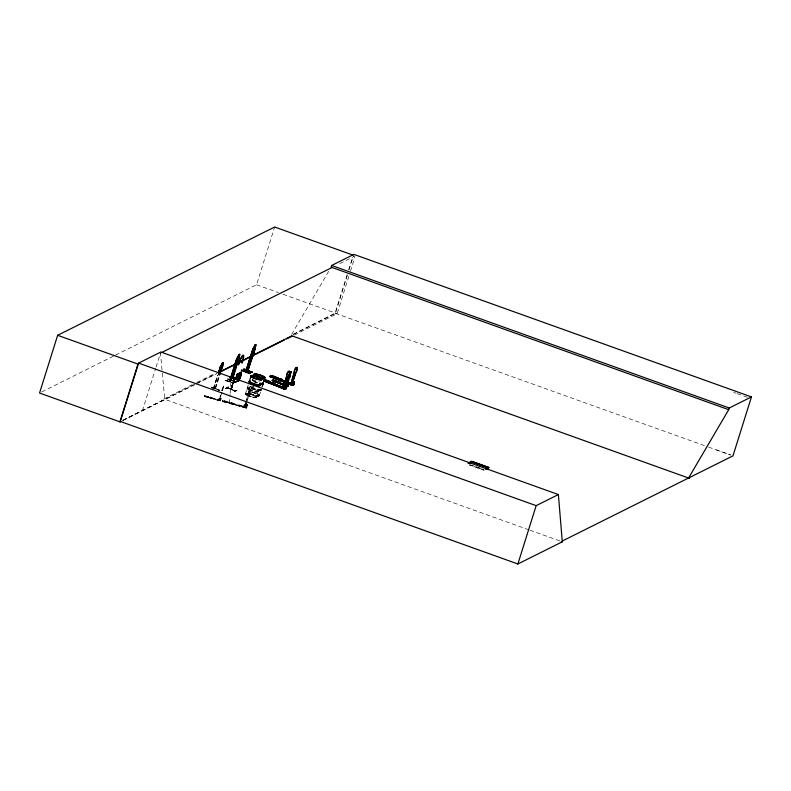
<?xml version="1.0" encoding="UTF-8"?>
<svg xmlns="http://www.w3.org/2000/svg" width="791" height="791" viewBox="0 0 791 791"><rect width="100%" height="100%" fill="white"/><g stroke="black" fill="none" stroke-linecap="round" stroke-linejoin="round"><path stroke-width="0.59" stroke-dasharray="3.96 2.97" d="M261.277 389.548L261.109 390.2M246.406 404.666C245.655 404.537 245.072 404.972 247.801 405.061M250.233 386.176L249.956 386.809M249.966 386.661L248.275 392.484M220.145 398.545L220.996 398.605L220.462 400.286L204.197 395.866L205.976 395.945L206.313 396.894L205.976 395.945M220.135 398.713L220.027 398.357M220.313 398.506L220.491 399.05L218.88 398.615L218.929 400.315L220.669 394.927M226.513 401.156L227.047 402.599L226.513 401.156L228.915 401.808L229.459 403.242L230.082 394.64M230.161 393.453L231.14 378.039M218.88 398.615L220.442 398.674M245.961 404.498C245.724 404.834 247.751 405.21 247.405 404.893M246.733 405.219L246.97 404.547L246.901 405.091M246.802 405.259L247.029 404.735M246.1 404.636L246.535 405.16L247.019 404.567M221.233 398.99L220.185 398.476M238.694 380.728L234.878 382.706L234.887 381.638M237.992 380.422L235.402 381.638L234.878 382.706M246.169 404.784L246.99 404.725M220.827 399.03L220.6 398.901M223.635 386.196L222.518 391.189M220.106 398.446L221.262 398.872M258.578 396.182L252.369 394.689L256.383 396.696M247.296 405.18L247 404.26L246.406 407.128L247 404.26M245.952 406.989L246.574 405.239L244.172 404.596L243.836 405.882L246.248 406.534L246.782 407.494L222.459 400.75M224.901 400.73L225.445 402.164L224.901 400.73L222.498 400.078L222.449 401.027M246.713 408.037L222.993 401.67M222.755 401.541L246.703 408.324L222.914 401.294M222.983 401.947L222.498 400.078M246.169 407.405L222.33 400.553M204.375 395.846L220.57 400.493L220.818 399.682L220.511 401.037L204.533 396.509L220.521 400.869M204.582 396.42L220.432 400.889L220.145 399.999M246.031 404.389L245.863 404.873M247.751 405.2L245.902 404.646M235.234 381.865L234.531 382.488L235.085 381.618M219.512 399.949L219.166 399.089L219.69 399.88M221.895 392.376L219.512 399.692L219.305 399.129M222.746 389.647L222.538 390.645M223.695 386.68L223.685 385.949L223.26 386.413M244.577 405.783L245.2 406.9M246.367 405.121L246.416 404.438M236.163 382.122L227.581 379.156L236.262 382.093M249.501 396.143L253.674 397.448L256.6 397.122M210.989 387.481L219.641 390.517L210.94 387.57L211.098 387.086L219.661 390.151L211.108 387.096M249.481 396.192L246.1 394.719L245.526 393.483M221.727 390.675L223.754 386.077M221.846 390.705L223.171 386.661M229.914 381.776C231.358 380.866 228.698 380.57 230.132 381.163L231.931 380.263M246.94 401.017L245.151 406.505L244.726 405.743L246.09 401.225M246.426 400.098L248.127 394.462A3.085 0.623 -75 0 1 249.402 390.378A3.085 0.623 -75 0 1 250.005 391.446A3.085 0.623 -75 0 1 248.73 395.53L247.296 399.92M244.903 405.793L245.586 403.539M245.932 402.411L248.305 394.511A3.085 0.623 -75 0 1 249.59 390.428A3.085 0.623 -75 0 1 250.183 391.496A3.085 0.623 -75 0 1 248.908 395.579L246.762 402.164M142.37 410.845L155.708 368.299M156.074 367.133L160.464 353.112L162.036 370.119M207.054 396.232L207.38 397.181L207.054 396.232L208.666 396.667L208.992 397.616L208.666 396.667M210.09 397.052L210.426 398.011L210.09 397.052L211.701 397.497L212.028 398.446L211.701 397.497M210.535 397.25C211.869 398.555 211.968 397.468 211.177 397.537M213.204 389.053L217.545 375.191M213.402 388.945L217.752 375.092M213.857 388.005L217.841 375.3M213.699 389.053L218.049 375.191M215.014 388.579L215.636 388.332M215.211 388.005L219.186 375.31M215.053 389.053L219.849 374.262M215.706 388.005L219.69 375.31M225.138 380.372L233.81 383.299L225.138 380.372L225.415 379.828L233.958 382.884L233.81 383.368L225.138 380.352M220.205 400.019L220.729 398.338M220.323 400.246L220.867 398.367M115.555 355.11L256.551 284.76L274.645 227.017M227.581 379.156L227.729 378.671L236.123 382.211M225.771 388.43C233.335 384.317 222.004 390.062 225.86 388.065M226.799 387.926L235.728 390.794L227.175 387.432L235.599 390.853M231.674 380.639L229.35 381.766L230.497 378.306M229.884 380.827L229.35 381.727M227.66 387.076L228.174 386.918M230.705 378.207L229.687 381.895L232.04 380.797L232.257 379.937M229.776 381.885L231.002 378.306M231.634 380.639L231.832 379.779L231.832 380.857M234.195 378.355L230.774 389.35L234.037 378.434M230.636 389.261L234.423 378.395M235.016 378.602L231.368 389.558L234.779 378.721M231.387 389.548L235.056 378.662M234.611 382.518L235.105 381.529L235.204 382.429M237.102 390.497L234.789 391.664C233.305 391.15 237.241 389.231 237.102 390.477M231.051 402.382L231.595 403.815L231.051 402.382L233.464 403.024L234.007 404.468L233.464 403.024M235.352 390.902L226.671 387.976L235.234 391.001M231.605 402.955L233.553 403.588M245.418 393.908L248.245 384.851M244.221 404.685L243.697 406.099L244.33 407.236L244.755 405.645L245.428 406.772M247.207 404.31L246.416 406.841L222.231 400.671M246.406 407.128L247.405 404.666M256.413 397.22L259.003 389.053M259.27 395.787L261.07 390.25M347.17 274.645L335.087 313.206L293.194 334.375M348.633 269.968L352.657 257.115M293.154 334.405L335.414 313.325L347.605 274.418M349.078 269.701L353.884 254.376M294.242 335.068L337.154 313.651L348.969 275.95M350.453 271.234L354.882 257.095M484.191 469.735L484.043 470.22L469.231 464.91M219.631 399.722L222.014 392.405M245.329 406.554L246.406 403.262M252.042 380.066L252.27 379.7A5.774 1.137 17.4 0 0 257.767 382.547M291.602 334.435L328.67 271.353M204.602 396.657L204.375 395.51M222.894 401.818L222.4 400.384M246.228 406.97L246.743 407.879L247.158 406.287L244.755 405.793M245.517 393.473L252.438 394.62M252.26 379.789L252.27 379.759A5.853 1.157 17.4 0 1 252.823 379.67M225.712 388.351L228.045 387.165M220.847 399.742L219.374 399.228M233.563 403.38L231.674 402.718M122.842 420.456L164.736 399.287L162.155 371.335M41.755 391.931L114.448 355.653M339.804 263.63L355.248 255.918M192.312 384.723L163.806 398.951L528.803 529.802M196.692 382.537L214.232 373.787M122.427 420.397L196.534 383.417M197.631 382.874L216.269 373.57M123.337 420.347L195.199 384.485M196.297 383.942L217.209 373.51M230.665 379.571L231.18 379.314M229.835 381.054L231.634 380.155M234.739 381.786L236.756 380.787M234.581 382.607L238.398 380.619M234.314 391.496L236.717 390.309M258.608 396.192C262.493 392.949 238.931 389.241 252.319 394.867M247.069 393.335L248.216 393.483M204.256 395.807L220.343 400.058M211.059 397.606L210.535 397.359M256.551 284.76L278.432 292.601M283.03 294.252L337.154 313.651M335.414 313.325L707.401 446.688M708.568 447.103L730.657 455.023L715.717 449.644M475.777 466.611L480.384 468.262M481.541 468.677L483.697 469.983L467.55 464.198M470.516 464.841L483.054 469.33M529.96 530.217L561.373 541.479M733.662 392.385L735.966 393.216M737.113 393.621L747.475 397.359M258.657 394.768L259.23 395.243M243.836 405.882L244.379 406.851M228.915 401.808L229.548 402.945M220.57 400.493L218.632 399.415L218.959 400.058M231.269 378.622A1.157 1.107 63.5 0 1 229.054 378.741M231.417 379.146A1.157 1.107 63.5 0 1 229.667 378.77M260.239 389.637A5.774 1.137 17.4 0 1 257.767 390.576A5.774 1.137 17.4 0 1 250.253 387.649A5.774 1.137 17.4 0 1 254.03 387.224M260.971 389.745A5.853 1.157 17.4 0 1 255.552 389.637A5.853 1.157 17.4 0 1 250.164 386.492M252.774 386.542A5.853 1.157 17.4 0 1 254.129 386.829M261.099 389.637A5.764 1.137 17.4 0 1 255.77 388.915A5.764 1.137 17.4 0 1 250.46 386.443M261.079 389.409A5.853 1.157 17.4 0 1 255.651 389.31A5.853 1.157 17.4 0 1 250.263 386.166M257.648 382.933A5.853 1.157 17.4 0 1 252.25 380.412M252.121 380.52A5.764 1.137 17.4 0 1 257.461 381.242M258.884 381.707A5.764 1.137 17.4 0 1 260.209 382.231M252.161 380.115A5.853 1.157 17.4 0 1 253.614 380.016M253.506 381.203A5.774 1.137 17.4 0 1 257.698 382.587M254.712 382.28A5.853 1.157 17.4 0 1 256.165 382.755M254.821 381.944A5.853 1.157 17.4 0 1 256.264 382.429M258.123 391.822L258.113 391.852A5.853 1.157 17.4 0 1 248.74 389.518A5.853 1.157 17.4 0 1 251.271 388.252A5.853 1.157 17.4 0 1 258.113 391.792L258.113 391.802M249.867 393.789A5.774 1.137 17.4 0 0 259.112 396.034A5.774 1.137 17.4 0 0 252.369 392.544A5.774 1.137 17.4 0 0 249.867 393.789M249.986 393.443A5.764 1.137 17.4 0 0 259.211 395.678A5.764 1.137 17.4 0 0 252.477 392.198A5.764 1.137 17.4 0 0 249.986 393.443M249.926 393.582A5.784 1.147 17.4 0 0 259.181 395.826A5.784 1.147 17.4 0 0 252.428 392.336A5.784 1.147 17.4 0 0 249.926 393.582M248.671 389.894A5.774 1.137 17.4 0 0 257.915 392.138A5.774 1.137 17.4 0 0 251.172 388.648A5.774 1.137 17.4 0 0 248.671 389.894M247 395.243A5.774 1.137 17.4 0 0 256.244 397.487A5.774 1.137 17.4 0 0 249.501 393.997A5.774 1.137 17.4 0 0 247 395.243M247.128 394.867A5.764 1.137 17.4 0 0 256.353 397.112A5.764 1.137 17.4 0 0 249.62 393.631A5.764 1.137 17.4 0 0 247.128 394.867M247.128 394.877A5.755 1.137 17.4 0 0 256.333 397.112A5.755 1.137 17.4 0 0 249.62 393.641A5.755 1.137 17.4 0 0 247.128 394.877M249.007 388.826A5.774 1.137 17.4 0 0 258.252 391.07A5.774 1.137 17.4 0 0 251.508 387.58A5.774 1.137 17.4 0 0 249.007 388.826M248.839 389.192A5.853 1.157 17.4 0 0 258.212 391.466A5.853 1.157 17.4 0 0 251.37 387.926A5.853 1.157 17.4 0 0 248.839 389.192"/><path stroke-width="1.19" d="M284.958 386.077L284.978 385.425L285.086 386.176M292.986 381.895L292.245 382.3L292.621 381.677M292.373 381.796L292.492 382.32L295.903 372.156A3.085 1.088 -68.2 0 0 296.902 370.05M287.173 384.07L288.428 384.95L287.954 386.206M237.003 374.776C238.783 376.14 242.105 370.534 241.057 373.253M237.587 374.796L237.498 373.925L235.748 379.314M237.616 374.736L237.854 373.975M278.333 382.29L279.253 382.419M235.54 365.64C236.954 365.541 233.82 365.333 235.906 362.416M235.491 365.739L235.807 362.387M239.307 357.68L239.624 354.328L239.347 357.641L238.704 357.651L232.554 377.287M251.667 354.239C255.76 344.214 254.346 354.2 250.905 360.775L250.035 361.131L250.539 357.839M250.124 361.161L250.44 357.809M251.696 354.773L251.983 352.549M251.667 355.901L251.953 352.588M254.257 349.751L253.842 353.073M252.458 355.505C254.672 354.17 257.016 338.696 255.097 348.03M218.82 374.133L219.245 370.821M218.909 374.163L219.216 370.86M222.528 366.164L223.022 362.743L222.686 366.095L222.083 366.065L220.274 371.839M237.34 358.471L231.368 377.159M233.068 377.732L232.267 377.94L233.246 376.328L233.068 377.732L239.228 357.492M253.506 348.673L245.863 372.047L246.357 371.088M255.394 347.674L247.583 370.9L248.216 370.949L248.137 369.951M285.828 386.216L286.223 385.978M219.582 373.738L222.726 366.045M285.581 385.751L284.908 386.107L284.987 385.415M287.637 384.189L288.102 384.663L287.39 384.317M287.509 384.357L288.102 384.663M293.629 382.765L293.768 382.112L292.67 382.389M285.749 386.492L285.403 385.682M294.054 381.915L293.263 384.446L294.054 381.915L293.501 382.498M291.068 371.948L290.317 374.499A2.057 0.702 -68.4 0 1 289.536 377.505L287.163 384.999L286.253 385.108L288.408 377.712A2.057 0.702 -68.4 0 1 289.526 374.657L289.635 374.697A2.057 0.702 -68.4 0 0 288.527 377.762L286.253 385.108M237.191 374.578L237.518 373.827L235.589 379.393M237.626 374.262L241.057 372.146M232.346 377.228L232.831 377.406M284.651 385.731L285.136 385.613M292.512 384.466L293.303 381.934L293.481 382.429M287.36 385.069L285.749 384.594L287.331 385.168L286.767 386.433L272.144 380.649L273.567 379.977C277.384 380.659 271.748 381.272 275.05 380.56M286.233 388.767L286.708 386.908L286.184 388.144L284.622 388.411L285.027 387.125L282.644 386.344L282.179 387.847M287.944 384.317L287.4 385.899L287.845 384.297M239.218 357.542L236.183 365.313L238.2 361.299M220.748 366.965L218.771 372.887M243.757 369.308L252.428 372.294L243.757 369.308L243.905 368.833L252.428 372.314M238.931 357.878L239.584 354.427M253.466 353.261L254.218 349.849L251.953 354.022L250.915 358.689L252.606 356.009M222.32 366.292L222.983 362.851M239.278 355.07L237.092 361.349L239.179 355.03M253.09 353.448C256.155 342.602 249.106 362.387 252.586 355.06M255.355 345.192L247.583 370.86M221.955 366.48L222.587 363.455M289.536 377.505L289.654 377.544A2.057 0.702 -68.4 0 0 290.435 374.548L290.88 371.533M283.346 387.323L286.579 376.239A3.085 1.088 -68.2 0 1 287.865 372.156A3.085 1.088 -68.2 0 1 289.605 371.849A3.085 1.088 -68.2 0 1 288.32 375.933L284.582 387.106M283.514 387.392L286.747 376.298A3.085 1.088 -68.2 0 1 288.033 372.215A3.085 1.088 -68.2 0 1 289.773 371.918A3.085 1.088 -68.2 0 1 288.488 376.002L284.75 387.175M290.93 383.536L294.163 372.452A3.085 1.088 -68.2 0 1 295.844 367.864A3.085 1.088 -68.2 0 1 297.1 369.308M291.098 383.605L294.331 372.521A3.085 1.088 -68.2 0 1 295.607 368.438A3.085 1.088 -68.2 0 1 297.347 368.141A3.085 1.088 -68.2 0 1 296.071 372.225L292.324 383.398M248.216 370.949L245.882 372.037L253.031 348.732L245.566 371.948L247.88 370.791M352.944 255.088L274.645 227.017L57.644 335.295L39.55 393.028L120.163 421.929L138.593 363.109L160.81 352.025L558.377 494.563L562.302 541.815L517.878 563.983L120.311 421.445M137.802 364.7L119.866 421.959L120.637 421.563M218.267 372.887L220.58 367.113M218.474 372.779L220.284 367.004M218.563 372.986L220.363 367.192L223.022 362.743L218.959 374.044M219.849 374.262L222.291 365.966M220.056 374.153L222.568 365.907M230.863 377.149L236.647 358.679L237.29 358.62M230.705 378.207L236.855 358.57M232.505 378.019L238.912 357.552M234.314 378.088C234.66 378.533 234.106 378.454 235.214 377.337M234.976 377.258L234.67 378.217M234.907 378.306L234.759 378.731M235.886 379.502L237.567 374.143L241.354 372.245L240.355 372.877M236.044 379.423L237.438 374.865M238.506 376.2L237.577 379.097L240.375 372.788L238.407 376.16M241.314 370.514L249.986 373.53L250.134 373.045L241.571 370L249.887 373.53M238.645 379.838L238.694 380.728L238.941 379.947M240.968 375.755L239.109 378.296L239.989 375.468L240.879 375.725M241.334 374.667L238.625 381.015M245.754 371.819L253.031 348.732M254.732 348.861L247.741 370.781M247.969 371.038L255.849 344.619L252.823 348.841M250.905 360.775L253.881 353.023M251.004 376.012L249.402 381.124A5.853 1.157 17.4 0 0 255.523 384.574A5.853 1.157 17.4 0 0 259.656 384.011M262.137 386.74L262.958 384.08M266.765 380.303L264.827 380.926L266.765 380.303L264.55 379.423L264.431 380.056M268.238 380.896L266.3 381.509L268.238 380.896C275.139 382.221 263.897 383.042 270.453 381.776M270.235 376.565L270.285 375.962L272.134 375.646C279.035 376.971 267.783 377.791 274.348 376.526M272.134 375.646L271.768 376.308M272.411 382.567L270.473 383.18L272.411 382.567C279.312 383.892 268.07 384.713 274.625 383.447M284.76 384.831L273.251 380.441L273.567 379.977M275.822 377.109L273.884 377.732L275.822 377.109C282.723 378.444 271.471 379.255 278.036 377.999M276.039 380.955L274.784 381.381L276.039 380.955C279.856 381.638 274.22 382.251 277.522 381.539M278.847 382.063L277.582 382.488L278.847 382.063C282.654 382.755 277.028 383.368 280.33 382.656M279.915 378.84C278.244 378.662 283.326 380.431 279.549 379.354C286.352 379.166 272.994 379.027 279.994 378.78C286.896 380.115 275.644 380.926 282.209 379.66M282.417 387.521L282.644 386.344M284.018 387.531L284.493 386.028L283.969 387.254L286.184 388.144M284.167 389.142L284.997 387.204M285.442 385.593L285.848 384.574M286.283 385.622L284.928 388.243L286.283 385.622L285.689 388.223M285.126 388.322L285.719 385.721M289.635 374.697L290.386 372.086L291.187 371.81M286.945 384.367L286.629 385.365L288.102 386.186M287.766 385.84L288.161 384.1L287.271 385.85M289.753 384.07L290.366 382.537L289.99 383.744M290.228 382.567L292.581 383.417L292.205 384.624L293.768 384.357L294.282 383.131L293.817 384.634L293.451 385.049L272.737 376.625M292.7 384.535L293.491 382.201M331.666 265.46L331.142 267.15L728.709 409.679L729.243 407.998L751.45 396.914L353.884 254.376L331.666 265.46L729.243 407.998M471.723 461.301L471.574 461.786L488.66 467.916L488.818 467.432L471.723 461.301L468.025 463.15M471.92 462.023L472.069 461.539L488.215 467.323L488.057 467.807L471.92 462.023L469.735 463.111M517.878 563.983L536.16 505.647L558.377 494.563M751.45 396.914L732.98 455.853L562.51 540.915M222.676 363.484L220.501 369.773L221.45 368.092M255.453 345.222L253.466 350.205L254.346 349.78M222.35 363.178L220.076 367.113M239.624 354.328L237.152 358.679M253.11 348.95L255.018 344.876L252.556 353.458L254.237 350.779M251.568 354.21L253.565 350.176M253.318 353.448L254.376 351.461M221.46 369.041L219.789 371.721L222.261 363.148M238.061 360.627L236.38 363.306L238.823 354.813L239.722 354.368M238.536 380.975L240.513 377.633L238.358 379.858L238.961 376.378L240.138 374.183L240.869 373.817L241.384 374.756L241.314 372.393M688.556 478.021L728.709 409.679M284.74 384.624L273.122 380.471L284.602 384.881M272.282 380.501L287.163 386.374M286.154 388.589L263.828 380.145L286.273 388.727M264.184 380.085L286.233 388.421L285.62 388.846L264.975 380.609M269.958 376.664L272.064 376.249M263.69 380.669L284.809 388.994M291.731 385.326L292.581 383.417M292.294 385.049L293.768 384.782M270.285 375.962L293.451 384.693L272.806 376.457M252.398 376.368L251.508 376.249L252.131 376.239M254.91 375.033L254.791 374.904M260.279 379.492L259.586 379.215L260.249 378.958M260.279 379.275L259.675 379.136M263.274 378.177L262.543 377.623M260.793 379.621L259.764 379.027L260.743 379.522M263.541 377.979L262.533 377.712M290.752 371.75L290.178 372.571M272.509 380.461L273.508 380.174M270.127 376.437L291.988 385.316M284.72 388.826L263.749 380.837M284.77 389.034L263.759 380.501M291.919 385.128L269.949 376.625M222.241 363.237L223.121 362.782M161.572 352.559L332.072 267.487M254.999 344.965L255.898 344.52M239.001 357.759L238.704 357.651M220.649 371.384L234.907 364.265M237.102 363.178L291.919 335.819L689.485 478.357M221.609 371.315L234.808 364.72M237.013 363.623L251.32 356.484M253.525 355.386L284.335 340.011M286.54 338.914L292.037 336.165M250.035 361.131L250.836 360.647M237.854 374.153L237.3 373.945M233.483 376.407L232.683 376.615M237.023 374.815L239.871 373.392M248.077 369.951L248.473 370.109M246.426 371.137L245.783 371.048L246.377 371.078M246.308 371.325L248.107 370.425L246.12 371.206M468.796 463.17L472.069 461.539M486.03 468.42L488.215 467.323M485.872 468.895L488.818 467.432M485.892 469.3L488.66 467.916M254.386 374.805L255.186 374.904M262.454 377.693L263.878 377.89M259.596 379.116L261.277 379.67M287.795 384.169L288.29 384.149M272.312 380.402L286.935 386.186L288.122 385.959M293.303 381.934L293.866 381.835M285.798 385.919L286.48 385.701M284.384 388.727L286.233 388.421M279.638 382.547L278.383 382.132M254.969 375.043L255.018 374.608M263.868 378.187L262.533 377.861M262.938 377.673L263.67 377.91M260.209 379.156L260.852 379.383M221.579 369.713L219.69 373.678M238.842 354.724L236.647 358.679M138.593 363.109L536.16 505.647M57.644 335.295L138.257 364.196M263.413 377.93L264.105 378.187M286.599 385.187L288.082 385.771L285.591 385.375M272.371 380.204L284.918 385.257M273.162 376.397L290.366 383.259M272.559 376.823L278.333 379.126M280.587 380.026L293.243 385.079M271.669 376.823L292.314 385.059M270.196 376.259L292.383 385.207M284.345 386.057L286.708 386.908M282.575 387.422L264.046 379.947M264.125 380.441L283.613 388.223M263.512 380.866L284.196 389.123M251.904 376.061L251.825 375.992M241.265 372.264L241.384 374.756M229.716 377.623A1.157 1.107 63.5 0 1 231.654 377.782M229.904 377.406A1.157 1.107 63.5 0 1 230.972 377.791M255.374 376.229A5.764 1.137 17.4 0 1 257.411 374.875A5.764 1.137 17.4 0 1 264.767 378.316A5.764 1.137 17.4 0 1 256.521 376.763M262.226 383.269A5.764 1.137 17.4 0 1 260.19 384.288M262.968 383.368A5.853 1.157 17.4 0 1 260.348 383.942M263.077 383.042A5.853 1.157 17.4 0 1 260.447 383.615M263.116 382.656A5.774 1.137 17.4 0 1 260.526 383.22M260.11 384.792A5.853 1.157 17.4 0 1 254.692 384.693A5.853 1.157 17.4 0 1 249.294 381.549M259.913 385.148A5.764 1.137 17.4 0 1 253.852 384.812A5.764 1.137 17.4 0 1 249.818 381.826M259.705 383.625A5.774 1.137 17.4 0 1 254.91 383.971A5.774 1.137 17.4 0 1 250.144 380.748M242.026 361.754L241.997 363.188L242.699 361.418A7.781 1.533 -70.3 0 0 243.035 355.11A7.781 1.533 -70.3 0 0 238.813 363.356L238.427 364.967L239.1 363.207A6.496 1.275 -70.3 0 1 242.629 356.326A6.496 1.275 -70.3 0 1 242.343 361.586L242.026 361.754M252.853 352.657L252.507 354.675C255.829 345.796 250.411 363.949 252.161 355.752L250.885 358.402L252.853 352.657M271.629 382.834L273.567 383.487L271.629 382.834M271.709 382.597L273.646 383.249L271.709 382.597M561.402 541.469L562.302 541.815L561.373 541.479M255.542 375.676A5.774 1.137 17.4 0 0 264.787 377.92A5.774 1.137 17.4 0 0 258.044 374.43A5.774 1.137 17.4 0 0 255.542 375.676A5.774 1.137 17.4 0 0 264.777 377.95A5.774 1.137 17.4 0 0 258.034 374.459A5.774 1.137 17.4 0 0 255.533 375.705M255.463 375.903A5.784 1.147 17.4 0 0 264.728 378.147A5.784 1.147 17.4 0 0 257.965 374.647A5.784 1.147 17.4 0 0 255.463 375.903M252.685 377.099A5.774 1.137 17.4 0 0 261.93 379.344A5.774 1.137 17.4 0 0 255.186 375.854A5.774 1.137 17.4 0 0 252.685 377.099M252.517 377.653A5.764 1.137 17.4 0 0 261.742 379.888A5.764 1.137 17.4 0 0 255.009 376.407A5.764 1.137 17.4 0 0 252.517 377.653M252.606 377.327A5.784 1.147 17.4 0 0 261.87 379.571A5.784 1.147 17.4 0 0 255.107 376.071A5.784 1.147 17.4 0 0 252.606 377.327"/></g></svg>
